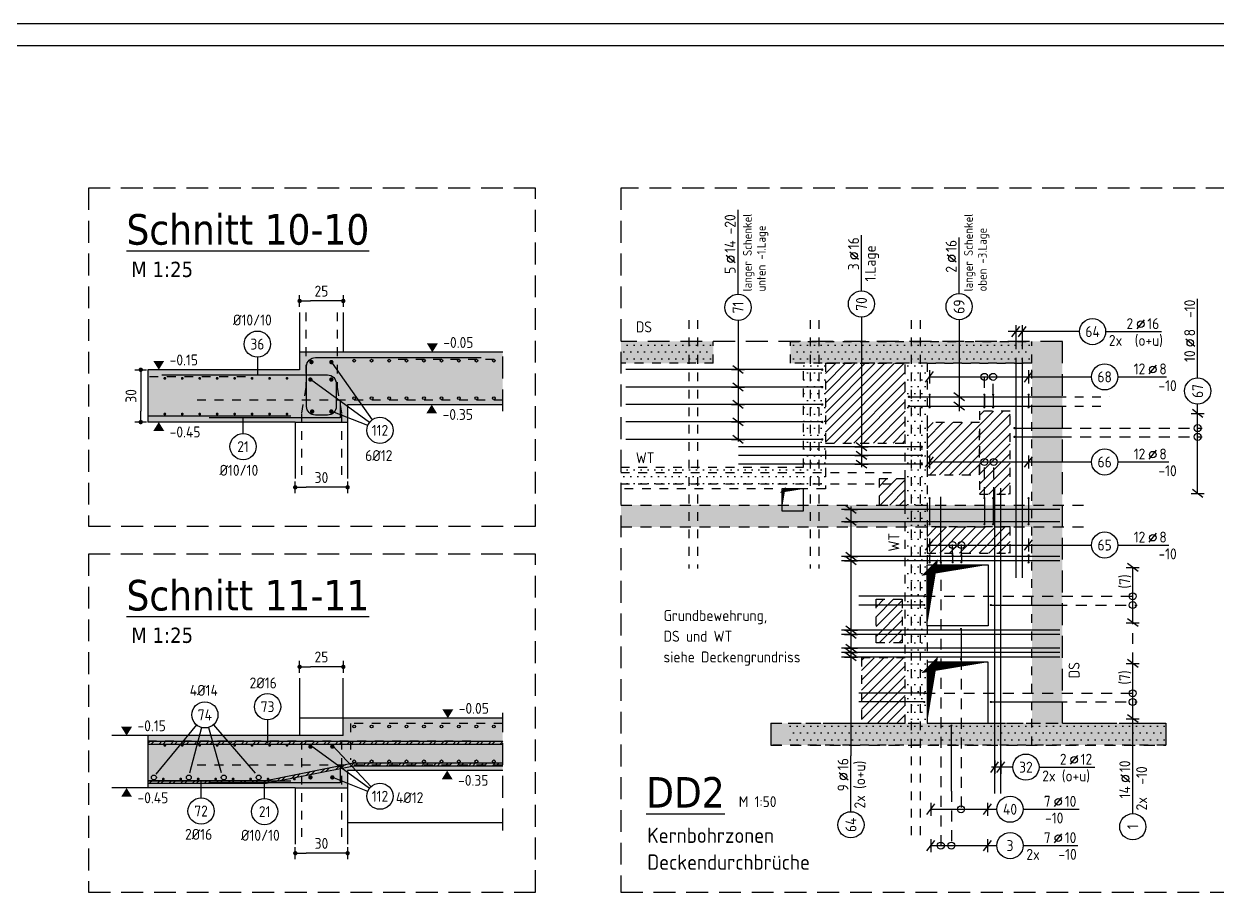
# Model space of a CAD drawing. Extents: x 6.5 to 106.5, y 0 to 47.5.
# Drawn here: x 21.03 to 34.7, y 32.1 to 42.05 of the extents above; entities that cross this region are included whole.
import ezdxf
from ezdxf.enums import TextEntityAlignment as Align

# ---------------------------------------------------------------- set-up
doc = ezdxf.new("R2010")
doc.units = 0
doc.header["$LTSCALE"] = 0.5
for name, pattern in [('AUSGEZOGEN', [1000.01, 1000, 0.01]), ('DASHED', [0.75, 0.5, -0.25]), ('DOT', [0.175, 0.05, -0.125]), ('HIDDEN2', [0.187, 0.125, -0.062]), ('PUNKT', [0.175, 0.05, -0.125]), ('STRICHLINIE', [0.75, 0.5, -0.25]), ('VERDECKT', [0.375, 0.25, -0.125])]:
    doc.linetypes.add(name, pattern=pattern)
for name, color, linetype in [('1.UG', 7, 'Continuous'), ('AFU', 7, 'Continuous'), ('BETON', 7, 'Continuous'), ('DD', 7, 'Continuous'), ('DETAIL', 7, 'Continuous'), ('DRUEBER', 7, 'Continuous'), ('DS', 7, 'Continuous'), ('grau_dunkel', 7, 'Continuous'), ('grau_hell', 7, 'Continuous'), ('grau_mittel', 7, 'Continuous'), ('HILFE', 7, 'Continuous'), ('koten', 7, 'Continuous'), ('MASSE', 7, 'Continuous'), ('OBJEKT', 7, 'Continuous'), ('RAHMEN', 7, 'Continuous'), ('RND', 7, 'Continuous'), ('TEXT', 7, 'Continuous'), ('VERDECKT', 7, 'Continuous')]:
    doc.layers.add(name, color=color, linetype=linetype)
doc.layers.add('NOPLOT', color=7, linetype='Continuous', plot=False)
doc.styles.add('helv', font='tahoma.ttf')
doc.styles.add('txt', font='isocp.shx')
doc.linetypes.add('AFU_50M', pattern='A,0.45,["/",Standard,S=0.2,R=0,X=-0.01,Y=-0.1],0.07,["/",Standard,S=0.2,R=0,X=-0.01,Y=-0.1],0.45', length=0.97)
doc.dimstyles.new('DOT_I', dxfattribs={"dimscale": 0.5, "dimtxt": 0.25, "dimasz": 0.25, "dimexe": 0.1, "dimexo": 0.3, "dimgap": 0.1, "dimtad": 1, "dimdec": 3, "dimzin": 3, "dimtxsty": 'txt', "dimblk": 'DOT', "dimblk1": 'DOT', "dimblk2": 'DOT', "dimsah": 1, "dimcen": 0.1, "dimse1": 1, "dimse2": 1, "dimazin": 0, "dimtfac": 1, "dimtdec": 4, "dimtix": 1, "dimtmove": 2, "dimatfit": 3, "dimfxl": 0, "dimtvp": 1, "dimtolj": 1, "dimtzin": 0, "dimarcsym": 0})
pattern_1 = [(0, (0, 2.333845), (0.0396875, 0.079375), [0, -0.079375])]
pattern_2 = [(45, (0, 2.333845), (-0.0561266, 0.0561266), [])]

# ---------------------------------------------------------------- blocks, each defined once
blk = doc.blocks.new('A0-19-0')
at = {"layer": 'RAHMEN'}
blk.add_line((137.9, 84.1), (0, 84.1), dxfattribs=at)
at = {"layer": 'RAHMEN', "color": 5}
blk.add_line((137.4, 83.6), (2, 83.6), dxfattribs=at)
blk = doc.blocks.new('RND_LEI')
at = {"layer": 'RND', "color": 7, "linetype": 'Continuous'}
blk.add_line((1.022, 0.066), (1.19, 0.27), dxfattribs=at)
for centre, radius in [((0, 0), 0.3), ((1.106, 0.168), 0.075)]:
    blk.add_circle(centre, radius, dxfattribs=at)
at = {"layer": 'RND', "color": 7, "linetype": 'Continuous', "style": 'txt'}
blk.add_attdef('ANZ', text='', height=0.25, dxfattribs=at).set_placement((0.931, 0.057), align=Align.RIGHT)
for tag, p in [('DUM', (1.253, 0.057)), ('ABSTD', (1.674, 0.057)), ('POSTXT', (0.374, -0.327))]:
    blk.add_attdef(tag, p, '', height=0.25, dxfattribs=at)
blk.add_attdef('POSL', text='', height=0.25, dxfattribs=at).set_placement((0, 0), align=Align.MIDDLE)
blk = doc.blocks.new('lei_gre')
at = {"layer": 'RND', "color": 7, "linetype": 'Continuous'}
for p, q in [((-0.09, -0.12), (0.09, 0.12)), ((0, 0.15), (0, -0.15))]:
    blk.add_line(p, q, dxfattribs=at)
blk = doc.blocks.new('DOT')
at = {"layer": 'MASSE', "color": 7, "linetype": 'Continuous'}
for p, q in [((0, 0), (-1, 0)), ((0, 0.54), (0, -0.54))]:
    blk.add_line(p, q, dxfattribs=at)
at = {"layer": 'MASSE', "color": 7, "linetype": 'Continuous', "const_width": 0.2}
blk.add_lwpolyline([(-0.1, 0, 1), (0.1, 0, 1)], format="xyb", close=True, dxfattribs=at)
blk = doc.blocks.new('*D95')
at = {"layer": 'Defpoints', "color": 0, "linetype": 'AUSGEZOGEN', "transparency": 16777216}
for p in [(24.137, 36.74), (24.137, 36.74), (24.737, 36.74)]:
    blk.add_point(p, dxfattribs=at)
at = {"layer": 'MASSE', "color": 0, "linetype": 'AUSGEZOGEN', "lineweight": -2, "transparency": 16777216}
blk.add_line((24.612, 36.74), (24.262, 36.74), dxfattribs=at)
at = {"layer": 'MASSE', "color": 0, "linetype": 'AUSGEZOGEN', "lineweight": -2, "transparency": 16777216, "xscale": 0.125, "yscale": 0.125, "zscale": 0.125, "rotation": 180}
blk.add_blockref('DOT', (24.137, 36.74), dxfattribs=at)
at = {"layer": 'MASSE', "color": 0, "linetype": 'AUSGEZOGEN', "lineweight": -2, "transparency": 16777216, "xscale": 0.125, "yscale": 0.125, "zscale": 0.125}
blk.add_blockref('DOT', (24.737, 36.74), dxfattribs=at)
at = {"layer": 'MASSE', "color": 0, "linetype": 'AUSGEZOGEN', "transparency": 16777216, "insert": (24.437, 36.852), "char_height": 0.125, "attachment_point": 5, "style": 'txt'}
blk.add_mtext('\\A1;30', dxfattribs=at)
blk = doc.blocks.new('okrd_u')
at = {"layer": 'koten', "color": 7, "linetype": 'Continuous'}
blk.add_solid([(-0.125, -0.202), (0.125, -0.202), (0, 0)], dxfattribs=at)
at = {"layer": 'koten', "style": 'txt'}
blk.add_attdef('OKRD', (0.25, -0.35), '', height=0.25, dxfattribs=at)
blk = doc.blocks.new('okrd_o')
at = {"layer": 'koten', "color": 7, "linetype": 'Continuous'}
blk.add_solid([(-0.125, 0.202), (0.125, 0.202), (0, 0)], dxfattribs=at)
at = {"layer": 'koten', "style": 'txt'}
blk.add_attdef('OKRD', (0.25, 0.1), '', height=0.25, dxfattribs=at)
blk = doc.blocks.new('*D96')
at = {"layer": 'Defpoints', "color": 0, "linetype": 'AUSGEZOGEN', "transparency": 16777216}
for p in [(24.187, 38.875), (24.187, 38.875), (24.687, 38.875)]:
    blk.add_point(p, dxfattribs=at)
at = {"layer": 'MASSE', "color": 0, "linetype": 'AUSGEZOGEN', "lineweight": -2, "transparency": 16777216}
blk.add_line((24.562, 38.875), (24.312, 38.875), dxfattribs=at)
at = {"layer": 'MASSE', "color": 0, "linetype": 'AUSGEZOGEN', "lineweight": -2, "transparency": 16777216, "xscale": 0.125, "yscale": 0.125, "zscale": 0.125, "rotation": 180}
blk.add_blockref('DOT', (24.187, 38.875), dxfattribs=at)
at = {"layer": 'MASSE', "color": 0, "linetype": 'AUSGEZOGEN', "lineweight": -2, "transparency": 16777216, "xscale": 0.125, "yscale": 0.125, "zscale": 0.125}
blk.add_blockref('DOT', (24.687, 38.875), dxfattribs=at)
at = {"layer": 'MASSE', "color": 0, "linetype": 'AUSGEZOGEN', "transparency": 16777216, "insert": (24.437, 38.988), "char_height": 0.125, "attachment_point": 5, "style": 'txt'}
blk.add_mtext('\\A1;25', dxfattribs=at)
blk = doc.blocks.new('RND_HIN')
at = {"layer": 'RND', "color": 7, "linetype": 'Continuous'}
blk.add_circle((0, 0), 0.3, dxfattribs=at)
at = {"layer": 'RND', "color": 7, "linetype": 'Continuous', "style": 'txt'}
blk.add_attdef('POSI', text='', height=0.25, dxfattribs=at).set_placement((0, 0), align=Align.MIDDLE)
blk = doc.blocks.new('*D97')
at = {"layer": 'Defpoints', "color": 0, "linetype": 'AUSGEZOGEN', "transparency": 16777216}
for p in [(22.367, 38.087), (22.367, 37.487), (22.367, 37.487)]:
    blk.add_point(p, dxfattribs=at)
at = {"layer": 'MASSE', "color": 0, "linetype": 'AUSGEZOGEN', "lineweight": -2, "transparency": 16777216}
blk.add_line((22.367, 37.962), (22.367, 37.612), dxfattribs=at)
at = {"layer": 'MASSE', "color": 0, "linetype": 'AUSGEZOGEN', "lineweight": -2, "transparency": 16777216, "xscale": 0.125, "yscale": 0.125, "zscale": 0.125}
for p, rotation in [((22.367, 38.087), 90), ((22.367, 37.487), 270)]:
    blk.add_blockref('DOT', p, dxfattribs=dict(at, rotation=rotation))
at = {"layer": 'MASSE', "color": 0, "linetype": 'AUSGEZOGEN', "transparency": 16777216, "insert": (22.255, 37.787), "char_height": 0.125, "attachment_point": 5, "rotation": 90, "style": 'txt'}
blk.add_mtext('\\A1;30', dxfattribs=at)
blk = doc.blocks.new('*D98')
at = {"layer": 'Defpoints', "color": 0, "linetype": 'AUSGEZOGEN', "transparency": 16777216}
for p in [(24.137, 32.548), (24.137, 32.548), (24.737, 32.548)]:
    blk.add_point(p, dxfattribs=at)
at = {"layer": 'MASSE', "color": 0, "linetype": 'AUSGEZOGEN', "lineweight": -2, "transparency": 16777216}
blk.add_line((24.612, 32.548), (24.262, 32.548), dxfattribs=at)
at = {"layer": 'MASSE', "color": 0, "linetype": 'AUSGEZOGEN', "lineweight": -2, "transparency": 16777216, "xscale": 0.125, "yscale": 0.125, "zscale": 0.125, "rotation": 180}
blk.add_blockref('DOT', (24.137, 32.548), dxfattribs=at)
at = {"layer": 'MASSE', "color": 0, "linetype": 'AUSGEZOGEN', "lineweight": -2, "transparency": 16777216, "xscale": 0.125, "yscale": 0.125, "zscale": 0.125}
blk.add_blockref('DOT', (24.737, 32.548), dxfattribs=at)
at = {"layer": 'MASSE', "color": 0, "linetype": 'AUSGEZOGEN', "transparency": 16777216, "insert": (24.437, 32.66), "char_height": 0.125, "attachment_point": 5, "style": 'txt'}
blk.add_mtext('\\A1;30', dxfattribs=at)
blk = doc.blocks.new('*D99')
at = {"layer": 'Defpoints', "color": 0, "linetype": 'AUSGEZOGEN', "transparency": 16777216}
for p in [(24.187, 34.683), (24.187, 34.683), (24.687, 34.683)]:
    blk.add_point(p, dxfattribs=at)
at = {"layer": 'MASSE', "color": 0, "linetype": 'AUSGEZOGEN', "lineweight": -2, "transparency": 16777216}
blk.add_line((24.562, 34.683), (24.312, 34.683), dxfattribs=at)
at = {"layer": 'MASSE', "color": 0, "linetype": 'AUSGEZOGEN', "lineweight": -2, "transparency": 16777216, "xscale": 0.125, "yscale": 0.125, "zscale": 0.125, "rotation": 180}
blk.add_blockref('DOT', (24.187, 34.683), dxfattribs=at)
at = {"layer": 'MASSE', "color": 0, "linetype": 'AUSGEZOGEN', "lineweight": -2, "transparency": 16777216, "xscale": 0.125, "yscale": 0.125, "zscale": 0.125}
blk.add_blockref('DOT', (24.687, 34.683), dxfattribs=at)
at = {"layer": 'MASSE', "color": 0, "linetype": 'AUSGEZOGEN', "transparency": 16777216, "insert": (24.437, 34.796), "char_height": 0.125, "attachment_point": 5, "style": 'txt'}
blk.add_mtext('\\A1;25', dxfattribs=at)

msp = doc.modelspace()

# ---------------------------------------------------------------- hatches: boundary and pattern name
at = {"layer": '1.UG', "linetype": 'DOT'}
h = msp.add_hatch(dxfattribs=at)
h.set_pattern_fill('DOTS', scale=0.05, double=1)
h.set_pattern_definition(pattern_1)
h.paths.add_polyline_path([(28.9242, 38.4117), (27.8665, 38.4117), (27.8665, 38.1617), (28.9242, 38.1617)])
h = msp.add_hatch(dxfattribs=at)
h.set_pattern_fill('DOTS', scale=0.05, double=1)
h.set_pattern_definition(pattern_1)
h.paths.add_polyline_path([(32.5742, 38.4117), (29.8092, 38.4117), (29.8092, 38.1617), (29.9592, 38.1617), (32.5742, 38.1617)])
h = msp.add_hatch(dxfattribs=at)
h.set_pattern_fill('DOTS', scale=0.05, double=1)
h.set_pattern_definition(pattern_1)
h.paths.add_polyline_path([(30.2092, 38.1617), (29.9592, 38.1617), (29.9592, 36.9717), (27.8665, 36.9717), (27.8665, 36.7217), (30.2092, 36.7217)])
h = msp.add_hatch(dxfattribs=at)
h.set_pattern_fill('DOTS', scale=0.05, double=1)
h.set_pattern_definition(pattern_1)
h.paths.add_polyline_path([(31.3742, 38.1617), (31.1242, 38.1617), (31.1242, 37.2467), (31.1242, 36.5367), (31.3742, 36.5367)])
h.paths.add_polyline_path([(31.3742, 36.5367), (31.1242, 36.5367), (31.1242, 36.2867), (31.3742, 36.2867)])
h.paths.add_polyline_path([(31.3742, 36.2867), (31.1242, 36.2867), (31.1242, 34.0367), (31.3742, 34.0367), (31.3742, 34.7367)])
h.paths.add_polyline_path([(34.1072, 34.0367), (32.9241, 34.0367), (32.5742, 34.0367), (32.5742, 33.7867), (34.1072, 33.7867)])
h.paths.add_polyline_path([(29.7702, 34.0367), (32.5742, 34.0367), (32.5742, 33.7867), (29.7702, 33.7867)])
at = {"layer": 'grau_hell'}
msp.add_hatch(color=9, dxfattribs=at).paths.add_polyline_path([(28.9242, 38.1617), (28.9242, 38.4117), (27.8665, 38.4117), (27.8665, 38.1617)])
h = msp.add_hatch(color=9, dxfattribs=at)
h.paths.add_polyline_path([(32.5742, 36.5367), (32.9241, 36.5367), (32.9241, 38.4117), (32.5742, 38.4117), (32.5742, 38.1617)])
h.paths.add_polyline_path([(29.8092, 38.4117), (29.8092, 38.1617), (29.9592, 38.1617), (32.5742, 38.1617), (32.5742, 38.4117)])
h = msp.add_hatch(dxfattribs=at)
h.set_pattern_fill('ANSI31', color=9, scale=0.025, style=0, double=1)
h.set_pattern_definition(pattern_2)
h.paths.add_polyline_path([(31.1242, 37.2467), (31.1242, 38.1617), (30.2092, 38.1617), (30.2092, 37.2467)])
h = msp.add_hatch(dxfattribs=at)
h.set_pattern_fill('ANSI31', color=9, scale=0.025, style=0, double=1)
h.set_pattern_definition(pattern_2)
h.paths.add_polyline_path([(32.3242, 37.6117), (31.9742, 37.6117), (31.9742, 36.6617), (32.3242, 36.6617)])
h = msp.add_hatch(dxfattribs=at)
h.set_pattern_fill('ANSI31', color=9, scale=0.025, style=0, double=1)
h.set_pattern_definition(pattern_2)
h.paths.add_polyline_path([(31.9742, 37.4817), (31.3742, 37.4817), (31.3742, 36.8817), (31.9742, 36.8817)])
h = msp.add_hatch(dxfattribs=at)
h.set_pattern_fill('ANSI31', color=9, scale=0.025, style=0, double=1)
h.set_pattern_definition(pattern_2)
h.paths.add_polyline_path([(31.1242, 36.8367), (30.8242, 36.8367), (30.8242, 36.5367), (31.1242, 36.5367)])
h = msp.add_hatch(dxfattribs=at)
h.set_pattern_fill('ANSI31', color=9, scale=0.025, style=0, double=1)
h.set_pattern_definition(pattern_2)
h.paths.add_polyline_path([(31.3742, 36.2867), (31.3742, 35.9867), (32.3242, 35.9867), (32.3242, 36.2867)])
at = {"layer": 'grau_hell', "linetype": 'VERDECKT'}
h = msp.add_hatch(dxfattribs=at)
h.set_pattern_fill('ANSI31', color=9, scale=0.025, style=0, double=1)
h.set_pattern_definition(pattern_2)
h.paths.add_polyline_path([(30.7892, 35.4567), (31.0892, 35.4567), (31.0892, 34.9567), (30.7892, 34.9567)])
h = msp.add_hatch(dxfattribs=at)
h.set_pattern_fill('ANSI31', color=9, scale=0.025, style=0, double=1)
h.set_pattern_definition(pattern_2)
h.paths.add_polyline_path([(30.6242, 34.7849), (30.6242, 34.3804), (31.1242, 34.3804), (31.1242, 34.7849)])
h.paths.add_polyline_path([(30.6242, 34.3804), (30.6242, 34.2804), (31.1242, 34.2804), (31.1242, 34.3804)])
h.paths.add_polyline_path([(31.1242, 34.0367), (31.1242, 34.2804), (30.6242, 34.2804), (30.6242, 34.0367)])
at = {"layer": 'grau_mittel'}
for points in [[(22.4472, 38.0869), (22.4472, 37.4869), (24.137, 37.4869), (24.737, 37.4869), (24.737, 37.6869), (26.513, 37.6869), (26.513, 38.2869), (24.687, 38.2869), (24.187, 38.2869), (24.187, 38.0869)], [(24.687, 33.8951), (22.4472, 33.8951), (22.4472, 33.2951), (24.137, 33.2951), (24.737, 33.2951), (24.737, 33.4951), (26.513, 33.4951), (26.513, 34.0951), (24.687, 34.0951)]]:
    msp.add_hatch(color=61, dxfattribs=at).paths.add_polyline_path(points)
at = {"layer": 'RND', "linetype": 'AUSGEZOGEN'}
h = msp.add_hatch(dxfattribs=at)
h.set_pattern_fill('ANSI32', color=171, scale=0.01, style=0, double=1)
h.set_pattern_definition([(45, (0, 3.8125), (-0.06735192, 0.06735192), []), (45, (0.0449, 3.8125), (-0.06735192, 0.06735192), [])])
h.paths.add_polyline_path([(26.513, 33.7984), (26.513, 33.8304), (22.4472, 33.8304), (22.4472, 33.7984)])
h = msp.add_hatch(dxfattribs=at)
h.set_pattern_fill('ANSI32', color=171, scale=0.01, style=0, double=1)
h.set_pattern_definition([(45, (0, 3.92254), (-0.06735192, 0.06735192), []), (45, (0.0449, 3.92254), (-0.06735192, 0.06735192), [])])
h.paths.add_polyline_path([(24.8087, 33.55), (26.513, 33.55), (26.513, 33.582), (24.8055, 33.582), (23.8055, 33.382), (22.4472, 33.382), (22.4472, 33.35), (23.8087, 33.35)])

# ---------------------------------------------------------------- linework, layer by layer
at = {"layer": 'AFU', "color": 8, "linetype": 'AFU_50M'}
for p, q in [((24.687, 38.2869), (24.187, 38.2869)), ((24.137, 37.4869), (24.737, 37.4869)), ((24.137, 33.2951), (24.737, 33.2951))]:
    msp.add_line(p, q, dxfattribs=at)
at = {"layer": 'BETON', "color": 6, "linetype": 'AUSGEZOGEN'}
for p, q in [((24.187, 38.7441), (24.187, 38.0869)), ((24.687, 38.7441), (24.687, 38.2869)), ((26.513, 38.2869), (24.687, 38.2869)), ((24.187, 38.0869), (22.4472, 38.0869)), ((24.737, 37.6869), (24.737, 36.8423)), ((26.513, 37.6869), (24.737, 37.6869)), ((24.137, 37.4869), (22.4472, 37.4869)), ((24.137, 37.4869), (24.137, 36.8423)), ((26.513, 34.0951), (24.687, 34.0951)), ((24.687, 33.8951), (24.687, 34.0951)), ((24.687, 33.8951), (22.4472, 33.8951)), ((24.737, 33.4951), (24.737, 32.6504)), ((26.513, 33.4951), (24.737, 33.4951)), ((24.137, 33.2951), (22.4472, 33.2951)), ((24.137, 33.2951), (24.137, 32.6504))]:
    msp.add_line(p, q, dxfattribs=at)
at = {"layer": 'DD', "color": 102, "linetype": 'HIDDEN2'}
for points in [[(30.2092, 37.2467), (31.1242, 37.2467), (31.1242, 38.1617), (30.2092, 38.1617)], [(31.9742, 36.6617), (32.3242, 36.6617), (32.3242, 37.6117), (31.9742, 37.6117)], [(31.3742, 36.8817), (31.9742, 36.8817), (31.9742, 37.4817), (31.3742, 37.4817)], [(31.1242, 36.8367), (30.8242, 36.8367), (30.8242, 36.5367), (31.1242, 36.5367)], [(32.3242, 36.2867), (31.3742, 36.2867), (31.3742, 35.9867), (32.3242, 35.9867)], [(30.7892, 35.4567), (31.0892, 35.4567), (31.0892, 34.9567), (30.7892, 34.9567)], [(31.1242, 34.7867), (30.6242, 34.7867), (30.6242, 34.0367), (31.1242, 34.0367)]]:
    msp.add_lwpolyline(points, close=True, dxfattribs=at)
at = {"layer": 'DD', "color": 7, "linetype": 'AUSGEZOGEN'}
msp.add_lwpolyline([(29.7092, 36.4717), (29.9592, 36.4717), (29.9592, 36.7217), (29.7092, 36.7217)], close=True, dxfattribs=at)
at = {"layer": 'DD', "color": 1, "linetype": 'AUSGEZOGEN'}
for points in [[(32.0742, 35.1517), (31.3742, 35.1517), (31.3742, 35.8517), (32.0742, 35.8517)], [(32.0742, 34.7367), (31.3742, 34.7367), (31.3742, 34.0367), (32.0742, 34.0367)]]:
    msp.add_lwpolyline(points, close=True, dxfattribs=at)
at = {"layer": 'DETAIL', "color": 102, "linetype": 'STRICHLINIE'}
for points in [[(21.7691, 40.1675), (21.7691, 36.2935), (26.8898, 36.2935), (26.8898, 40.1675)], [(27.8665, 40.1675), (27.8665, 32.1017), (34.8189, 32.1017), (34.8189, 40.1675)], [(21.7691, 35.9756), (21.7691, 32.1017), (26.8898, 32.1017), (26.8898, 35.9756)]]:
    msp.add_lwpolyline(points, close=True, dxfattribs=at)
at = {"layer": 'DRUEBER', "color": 7, "linetype": 'PUNKT'}
for p, q in [((29.8092, 38.1617), (29.8092, 38.4117)), ((29.8092, 38.4117), (32.5742, 38.4117)), ((32.5742, 38.1617), (32.5742, 38.4117)), ((29.9592, 38.1617), (29.8092, 38.1617)), ((30.2092, 38.1617), (31.1242, 38.1617)), ((31.3742, 38.1617), (32.5742, 38.1617))]:
    msp.add_line(p, q, dxfattribs=at)
at = {"layer": 'DRUEBER', "color": 7, "linetype": 'PUNKT', "lineweight": -2}
for p, q in [((29.9592, 36.9717), (29.9592, 38.1617)), ((30.2092, 38.1617), (30.2092, 36.7217)), ((31.1242, 34.0367), (31.1242, 38.1617)), ((31.3742, 38.1617), (31.3742, 34.0367)), ((27.8665, 36.9717), (29.9592, 36.9717)), ((30.2092, 36.7217), (27.8665, 36.7217)), ((29.5836, 34.0367), (31.1242, 34.0367)), ((31.3742, 34.0367), (34.1072, 34.0367)), ((34.1072, 33.7867), (29.5836, 33.7867))]:
    msp.add_line(p, q, dxfattribs=at)
at = {"layer": 'DS', "color": 1, "linetype": 'DASHED'}
for p, q in [((32.9241, 38.4117), (27.8665, 38.4117)), ((32.9241, 34.0367), (32.9241, 38.4117)), ((32.9241, 34.0367), (34.1072, 34.0367))]:
    msp.add_line(p, q, dxfattribs=at)
at = {"layer": 'DS', "color": 1, "linetype": 'DOT'}
for p, q in [((28.9242, 38.1617), (28.9242, 38.4117)), ((29.8092, 38.1617), (29.8092, 38.4117)), ((28.9242, 38.1617), (27.8665, 38.1617)), ((32.5742, 38.1617), (29.8092, 38.1617)), ((32.5742, 33.7867), (32.5742, 38.1617))]:
    msp.add_line(p, q, dxfattribs=at)
at = {"layer": 'grau_dunkel', "color": 21}
for points in [[(29.7092, 36.4717, 0, 0.0408, 0), (29.7295, 36.72, 0, 0, 0), (29.7109, 36.7014, 0.0408, 0, 0), (29.9592, 36.7217, 0, 0, 0)], [(31.3742, 35.1517, 0, 0.1141, 0), (31.4311, 35.847, 0, 0, 0), (31.3789, 35.7948, 0.1141, 0, 0), (32.0742, 35.8517, 0, 0, 0)], [(31.3742, 34.0367, 0, 0.1141, 0), (31.4311, 34.732, 0, 0, 0), (31.3789, 34.6798, 0.1141, 0, 0), (32.0742, 34.7367, 0, 0, 0)]]:
    msp.add_lwpolyline(points, format="xyseb", dxfattribs=at)
at = {"layer": 'grau_hell', "color": 9, "linetype": 'AUSGEZOGEN'}
msp.add_solid([(32.5742, 36.2867), (32.9241, 36.2867), (32.5742, 34.0367), (32.9241, 34.0367)], dxfattribs=at)
at = {"layer": 'grau_mittel', "color": 61}
msp.add_line((22.4472, 38.0869), (22.4472, 37.4869), dxfattribs=at)
at = {"layer": 'grau_mittel', "color": 61, "linetype": 'AUSGEZOGEN'}
msp.add_line((22.4472, 33.8951), (22.4472, 33.2951), dxfattribs=at)
for points in [[(27.8665, 36.5367), (27.8665, 36.2867), (32.9241, 36.5367), (32.9241, 36.2867)], [(29.5836, 34.0367), (29.5836, 33.7867), (34.1072, 34.0367), (34.1072, 33.7867)]]:
    msp.add_solid(points, dxfattribs=at)
at = {"layer": 'HILFE', "color": 102, "linetype": 'DASHED'}
for p, q in [((26.513, 37.6123), (26.513, 38.3475)), ((26.513, 32.8086), (26.513, 34.1556))]:
    msp.add_line(p, q, dxfattribs=at)
at = {"layer": 'HILFE', "color": 102, "linetype": 'AUSGEZOGEN'}
for p, q in [((24.687, 34.0951), (24.187, 34.0951)), ((22.4472, 33.8951), (22.0345, 33.8951)), ((22.4472, 33.2951), (22.0345, 33.2951))]:
    msp.add_line(p, q, dxfattribs=at)
at = {"layer": 'NOPLOT', "color": 191, "linetype": 'AUSGEZOGEN'}
for p, q in [((29.5836, 34.0367), (29.5836, 33.7867)), ((34.1072, 34.0367), (34.1072, 33.7867))]:
    msp.add_line(p, q, dxfattribs=at)
at = {"layer": 'OBJEKT', "color": 7, "linetype": 'AUSGEZOGEN'}
for p, q in [((24.187, 34.5523), (24.187, 33.8951)), ((24.687, 34.0951), (24.687, 34.5523)), ((26.513, 32.8951), (24.737, 32.8951))]:
    msp.add_line(p, q, dxfattribs=at)
at = {"layer": 'RND', "color": 7, "linetype": 'AUSGEZOGEN'}
for p, q in [((29.2089, 38.9514), (29.2089, 39.9173)), ((30.6227, 38.9907), (30.6227, 39.6307)), ((31.7412, 38.9605), (31.7412, 39.6005)), ((34.4735, 37.9935), (34.4735, 38.8998)), ((33.4198, 38.5241), (34.0598, 38.5241)), ((31.4028, 38.0057), (32.5369, 38.0057)), ((32.5369, 38.0057), (33.2584, 38.0057)), ((33.5584, 38.0057), (34.1163, 38.0057)), ((34.4735, 37.5867), (34.4735, 37.6935)), ((34.4735, 36.6697), (34.4735, 37.5867)), ((31.4028, 37.0305), (32.5369, 37.0305)), ((32.5369, 37.0305), (33.2584, 37.0305)), ((33.5584, 37.0305), (34.1443, 37.0305)), ((31.4028, 36.0785), (32.5369, 36.0785)), ((32.5369, 36.0785), (33.2584, 36.0785)), ((33.5584, 36.0785), (34.1443, 36.0785)), ((33.7303, 35.1888), (33.7303, 35.8203)), ((33.7303, 34.089), (33.7303, 34.7205)), ((33.7303, 33.0008), (33.7303, 34.089)), ((30.5017, 33.0232), (30.5017, 33.6632)), ((32.6563, 33.5337), (33.2963, 33.5337)), ((31.4165, 33.0517), (32.0662, 33.0517)), ((32.0662, 33.0517), (32.1745, 33.0517)), ((32.4745, 33.0517), (33.1145, 33.0517)), ((31.4165, 32.6352), (32.0662, 32.6352)), ((32.0662, 32.6352), (32.1745, 32.6352)), ((32.4745, 32.6352), (33.0996, 32.6352))]:
    msp.add_line(p, q, dxfattribs=at)
at = {"layer": 'RND', "color": 102, "linetype": 'AUSGEZOGEN'}
for p, q in [((30.6227, 38.6907), (30.6227, 36.97)), ((29.2089, 38.6514), (29.2089, 37.2651)), ((31.7412, 38.6605), (31.7412, 37.6113)), ((33.1198, 38.5241), (32.3022, 38.5241)), ((23.7029, 38.2309), (23.7029, 38.0269)), ((25.0206, 37.5148), (24.5616, 38.1627)), ((24.9862, 37.4809), (24.3103, 37.9746)), ((24.9679, 37.4477), (24.55, 37.6133)), ((23.5391, 37.3562), (23.5391, 37.5369)), ((30.5017, 36.5184), (30.5017, 33.6632)), ((23.8199, 34.0766), (23.8199, 33.8098)), ((23.0061, 34.0171), (22.5391, 33.4518)), ((23.0636, 33.9876), (22.9266, 33.4643)), ((23.1425, 33.9884), (23.2891, 33.4706)), ((23.1995, 34.019), (23.6766, 33.4643)), ((22.4472, 33.8304), (26.513, 33.8304)), ((22.4472, 33.7984), (26.513, 33.7984)), ((24.9862, 33.289), (24.3103, 33.7828)), ((25.0048, 33.31), (24.5616, 33.7828)), ((32.3563, 33.5337), (32.1123, 33.5337)), ((23.058, 33.1808), (23.058, 33.3654)), ((23.7856, 33.1744), (23.7856, 33.3551)), ((24.9679, 33.2558), (24.55, 33.4215))]:
    msp.add_line(p, q, dxfattribs=at)
at = {"layer": 'RND', "color": 1, "linetype": 'HIDDEN2'}
for p, q in [((28.6443, 38.6563), (28.6443, 35.809)), ((28.7452, 38.6563), (28.7452, 35.809)), ((30.0349, 38.6563), (30.0349, 35.809)), ((30.1357, 38.6563), (30.1357, 35.809)), ((31.1925, 38.6563), (31.1925, 32.7531)), ((31.2933, 38.6563), (31.2933, 32.7531)), ((23.567, 38.0072), (22.4472, 38.0072)), ((32.8664, 37.7763), (33.4664, 37.7763)), ((32.8664, 37.6698), (33.4636, 37.6698))]:
    msp.add_line(p, q, dxfattribs=at)
at = {"layer": 'RND', "color": 102, "linetype": 'VERDECKT'}
for p, q in [((32.3898, 38.4491), (32.3898, 38.2026)), ((32.4648, 38.4491), (32.4648, 38.2026)), ((32.0307, 37.6559), (32.0307, 38.025)), ((32.1307, 37.8015), (32.1307, 38.025)), ((32.9042, 37.418), (34.5235, 37.418)), ((32.9042, 37.318), (34.5235, 37.318)), ((32.0307, 36.6154), (32.0307, 37.0705)), ((32.137, 36.6154), (32.137, 37.0705)), ((31.6669, 35.961), (31.6669, 36.1285)), ((31.7669, 35.961), (31.7669, 36.1285)), ((31.5314, 35.9055), (31.5314, 32.5852)), ((31.3435, 35.4912), (33.7803, 35.4912)), ((32.8549, 35.3912), (33.7803, 35.3912)), ((31.763, 34.7722), (31.763, 33.0017)), ((31.3435, 34.3804), (33.7803, 34.3804)), ((32.8549, 34.2804), (33.7803, 34.2804)), ((31.6531, 33.2602), (31.6531, 32.5852))]:
    msp.add_line(p, q, dxfattribs=at)
at = {"layer": 'RND', "color": 7, "linetype": 'HIDDEN2'}
for p, q in [((25.317, 38.2079), (26.513, 38.2079)), ((26.513, 37.7369), (22.937, 37.7369)), ((24.207, 33.8351), (24.207, 32.6504)), ((24.667, 33.8351), (24.667, 32.6504)), ((26.513, 33.5551), (22.937, 33.5551))]:
    msp.add_line(p, q, dxfattribs=at)
at = {"layer": 'RND', "color": 7, "linetype": 'VERDECKT'}
msp.add_line((33.7303, 34.7205), (33.7303, 35.1888), dxfattribs=at)
at = {"layer": 'RND', "color": 7, "linetype": 'HIDDEN2'}
for points in [[(24.257, 38.7441), (24.257, 37.8869), (24.207, 37.5822), (24.207, 36.8423)], [(24.617, 38.7441), (24.617, 37.8869), (24.667, 37.5822), (24.667, 36.8423)], [(26.513, 34.0351), (24.7687, 34.0351), (24.7687, 33.6169)]]:
    msp.add_lwpolyline(points, dxfattribs=at)
at = {"layer": 'RND', "color": 1, "linetype": 'AUSGEZOGEN'}
msp.add_lwpolyline([(22.607, 38.0269), (24.507, 38.0269, -0.4142136), (24.607, 37.9269), (24.607, 37.6669, -0.4142136), (24.507, 37.5669), (24.367, 37.5669, -0.4142136), (24.267, 37.6669), (24.267, 38.1269, -0.4142136), (24.367, 38.2269), (26.267, 38.2269)], format="xyb", dxfattribs=at)
at = {"layer": 'RND', "color": 7, "linetype": 'AUSGEZOGEN'}
for points, const_width in [([(24.3092, 38.1752, 1), (24.3342, 38.1752, 1)], 0.025), ([(24.5377, 38.1752, 1), (24.5627, 38.1752, 1)], 0.025), ([(22.6425, 37.9963, 1), (22.6425, 37.9803, 1)], 0.016), ([(22.8425, 37.9963, 1), (22.8425, 37.9803, 1)], 0.016), ([(23.0425, 37.9963, 1), (23.0425, 37.9803, 1)], 0.016), ([(23.2425, 37.9963, 1), (23.2425, 37.9803, 1)], 0.016), ([(23.4425, 37.9963, 1), (23.4425, 37.9803, 1)], 0.016), ([(23.6425, 37.9963, 1), (23.6425, 37.9803, 1)], 0.016), ([(23.8425, 37.9963, 1), (23.8425, 37.9803, 1)], 0.016), ([(24.0425, 37.9963, 1), (24.0425, 37.9803, 1)], 0.016), ([(24.2978, 37.9746, 1), (24.3228, 37.9746, 1)], 0.025), ([(24.5377, 37.9746, 1), (24.5627, 37.9746, 1)], 0.025), ([(30.1655, 38.0884, 1), (30.1795, 38.0884, 1)], 0.014), ([(30.1655, 37.8884, 1), (30.1795, 37.8884, 1)], 0.014), ([(31.1594, 37.7763, 1), (31.1734, 37.7763, 1)], 0.014), ([(31.3966, 37.8015, 1), (31.4091, 37.8015, 1)], 0.0125), ([(32.0245, 37.8015, 1), (32.037, 37.8015, 1)], 0.0125), ([(32.1245, 37.8015, 1), (32.137, 37.8015, 1)], 0.0125), ([(32.5306, 37.8015, 1), (32.5431, 37.8015, 1)], 0.0125), ([(22.6425, 37.5878, 1), (22.6425, 37.5718, 1)], 0.016), ([(22.8425, 37.5878, 1), (22.8425, 37.5718, 1)], 0.016), ([(23.0425, 37.5878, 1), (23.0425, 37.5718, 1)], 0.016), ([(23.2425, 37.5878, 1), (23.2425, 37.5718, 1)], 0.016), ([(23.4425, 37.5878, 1), (23.4425, 37.5718, 1)], 0.016), ([(23.6425, 37.5878, 1), (23.6425, 37.5718, 1)], 0.016), ([(23.8425, 37.5878, 1), (23.8425, 37.5718, 1)], 0.016), ([(24.0425, 37.5878, 1), (24.0425, 37.5718, 1)], 0.016), ([(24.3174, 37.6087, 1), (24.3424, 37.6087, 1)], 0.025), ([(24.5377, 37.6087, 1), (24.5627, 37.6087, 1)], 0.025), ([(30.1655, 37.6884, 1), (30.1795, 37.6884, 1)], 0.014), ([(31.1594, 37.6698, 1), (31.1734, 37.6698, 1)], 0.014), ([(31.3966, 37.6559, 1), (31.4091, 37.6559, 1)], 0.0125), ([(32.0245, 37.6559, 1), (32.037, 37.6559, 1)], 0.0125), ([(32.1245, 37.6559, 1), (32.137, 37.6559, 1)], 0.0125), ([(32.5306, 37.6559, 1), (32.5431, 37.6559, 1)], 0.0125), ([(30.1655, 37.4884, 1), (30.1795, 37.4884, 1)], 0.014), ([(32.3679, 37.418, 1), (32.3804, 37.418, 1)], 0.0125), ([(32.3679, 37.318, 1), (32.3804, 37.318, 1)], 0.0125), ([(30.1655, 37.2884, 1), (30.1795, 37.2884, 1)], 0.014), ([(31.3055, 37.2041, 1), (31.3195, 37.2041, 1)], 0.014), ([(31.3055, 37.1041, 1), (31.3195, 37.1041, 1)], 0.014), ([(31.3055, 37.0041, 1), (31.3195, 37.0041, 1)], 0.014), ([(31.3966, 36.6154, 1), (31.4091, 36.6154, 1)], 0.0125), ([(32.0245, 36.6154, 1), (32.037, 36.6154, 1)], 0.0125), ([(32.1245, 36.6154, 1), (32.137, 36.6154, 1)], 0.0125), ([(32.5306, 36.6154, 1), (32.5431, 36.6154, 1)], 0.0125), ([(31.3966, 36.3173, 1), (31.4091, 36.3173, 1)], 0.0125), ([(32.0245, 36.3173, 1), (32.037, 36.3173, 1)], 0.0125), ([(32.1245, 36.3173, 1), (32.137, 36.3173, 1)], 0.0125), ([(32.5306, 36.3173, 1), (32.5431, 36.3173, 1)], 0.0125), ([(31.3966, 35.961, 1), (31.4091, 35.961, 1)], 0.0125), ([(31.6607, 35.961, 1), (31.6732, 35.961, 1)], 0.0125), ([(31.7607, 35.961, 1), (31.7732, 35.961, 1)], 0.0125), ([(32.5306, 35.961, 1), (32.5431, 35.961, 1)], 0.0125), ([(31.3966, 35.8795, 1), (31.4091, 35.8795, 1)], 0.0125), ([(31.5251, 35.8808, 1), (31.5376, 35.8808, 1)], 0.0125), ([(31.6607, 35.8795, 1), (31.6732, 35.8795, 1)], 0.0125), ([(31.7607, 35.8795, 1), (31.7732, 35.8795, 1)], 0.0125), ([(32.5306, 35.8795, 1), (32.5431, 35.8795, 1)], 0.0125), ([(31.3373, 35.4912, 1), (31.3498, 35.4912, 1)], 0.0125), ([(31.3373, 35.3912, 1), (31.3498, 35.3912, 1)], 0.0125), ([(32.1111, 35.3912, -1), (32.0986, 35.3912, -1)], 0.0125), ([(31.7567, 35.1173, 1), (31.7692, 35.1173, 1)], 0.0125), ([(31.7567, 34.7722, 1), (31.7692, 34.7722, 1)], 0.0125), ([(31.3373, 34.3804, 1), (31.3498, 34.3804, 1)], 0.0125), ([(31.3373, 34.2804, 1), (31.3498, 34.2804, 1)], 0.0125), ([(32.1111, 34.2804, -1), (32.0986, 34.2804, -1)], 0.0125), ([(31.6468, 34.0102, 1), (31.6593, 34.0102, 1)], 0.0125), ([(22.6425, 33.792, 1), (22.6425, 33.776, 1)], 0.016), ([(22.8425, 33.792, 1), (22.8425, 33.776, 1)], 0.016), ([(23.0425, 33.792, 1), (23.0425, 33.776, 1)], 0.016), ([(23.2425, 33.792, 1), (23.2425, 33.776, 1)], 0.016), ([(23.4425, 33.792, 1), (23.4425, 33.776, 1)], 0.016), ([(23.6425, 33.792, 1), (23.6425, 33.776, 1)], 0.016), ([(23.8425, 33.792, 1), (23.8425, 33.776, 1)], 0.016), ([(24.0425, 33.792, 1), (24.0425, 33.776, 1)], 0.016), ([(24.2978, 33.7688, 1), (24.3228, 33.7688, 1)], 0.025), ([(24.5491, 33.7688, 1), (24.5741, 33.7688, 1)], 0.025), ([(22.6251, 33.4059, 1), (22.6251, 33.3899, 1)], 0.016), ([(22.8251, 33.4059, 1), (22.8251, 33.3899, 1)], 0.016), ([(23.0251, 33.4059, 1), (23.0251, 33.3899, 1)], 0.016), ([(23.2251, 33.4059, 1), (23.2251, 33.3899, 1)], 0.016), ([(23.4251, 33.4059, 1), (23.4251, 33.3899, 1)], 0.016), ([(23.6251, 33.4059, 1), (23.6251, 33.3899, 1)], 0.016), ([(23.8251, 33.4059, 1), (23.8251, 33.3899, 1)], 0.016), ([(24.1271, 33.4059, 1), (24.1271, 33.3899, 1)], 0.016), ([(24.2978, 33.4168, 1), (24.3228, 33.4168, 1)], 0.025), ([(24.5491, 33.4168, 1), (24.5741, 33.4168, 1)], 0.025)]:
    msp.add_lwpolyline(points, format="xyb", close=True, dxfattribs=dict(at, const_width=const_width))
at = {"layer": 'RND', "color": 1, "linetype": 'AUSGEZOGEN'}
for points in [[(32.3898, 38.2026), (32.3898, 35.7026)], [(32.4648, 38.2026), (32.4648, 35.7026)], [(30.1725, 38.0884), (27.9225, 38.0884)], [(30.1725, 37.8884), (27.9225, 37.8884)], [(24.6496, 37.7369), (24.6496, 37.5369), (23.1496, 37.5369)], [(31.1664, 37.7763), (32.8664, 37.7763)], [(31.4028, 37.8015), (31.4028, 37.6559)], [(32.0307, 37.8015), (32.0307, 37.6559)], [(32.1307, 37.8015), (32.1307, 37.6559)], [(32.5369, 37.8015), (32.5369, 37.6559)], [(30.1725, 37.6884), (27.9225, 37.6884)], [(31.1664, 37.6698), (32.8664, 37.6698)], [(22.4472, 37.56), (24.087, 37.56)], [(30.1725, 37.4884), (27.9225, 37.4884)], [(32.3742, 37.418), (32.9042, 37.418)], [(32.3742, 37.318), (32.9042, 37.318)], [(30.1725, 37.2884), (27.9225, 37.2884)], [(31.3125, 37.2041), (29.2125, 37.2041)], [(31.3125, 37.1041), (29.2125, 37.1041)], [(31.3125, 37.0041), (29.2125, 37.0041)], [(32.1492, 33.2319), (32.1492, 36.7319)], [(32.2192, 33.2319), (32.2192, 36.7319)], [(31.4028, 36.6154), (31.4028, 36.3173)], [(31.5314, 35.8808), (31.5314, 36.6308)], [(32.0307, 36.6154), (32.0307, 36.3173)], [(32.1307, 36.6154), (32.1307, 36.3173)], [(32.5369, 36.6154), (32.5369, 36.3173)], [(32.894, 36.484), (30.394, 36.484)], [(32.894, 36.3463), (30.394, 36.3463)], [(31.4028, 35.961), (31.4028, 35.8795)], [(31.6669, 35.961), (31.6669, 35.8795)], [(31.7669, 35.961), (31.7669, 35.8795)], [(32.5369, 35.961), (32.5369, 35.8795)], [(32.894, 35.9468), (30.394, 35.9468)], [(32.894, 35.8968), (30.394, 35.8968)], [(31.3435, 35.4912), (30.5935, 35.4912)], [(31.3435, 35.3912), (30.5935, 35.3912)], [(32.1049, 35.3912), (32.8549, 35.3912)], [(32.894, 35.1046), (30.394, 35.1046)], [(32.894, 35.0546), (30.394, 35.0546)], [(31.763, 35.1173), (31.763, 34.7722)], [(32.894, 34.8957), (30.394, 34.8957)], [(32.894, 34.8457), (30.394, 34.8457)], [(32.894, 34.7957), (30.394, 34.7957)], [(31.3435, 34.3804), (30.5935, 34.3804)], [(31.3435, 34.2804), (30.5935, 34.2804)], [(32.1049, 34.2804), (32.8549, 34.2804)], [(31.6531, 33.2602), (31.6531, 34.0102)], [(24.6496, 33.5551), (24.6496, 33.3551), (23.1496, 33.3551)], [(22.4472, 33.3782), (24.087, 33.3782)]]:
    msp.add_lwpolyline(points, dxfattribs=at)
at = {"layer": 'RND', "color": 1, "linetype": 'HIDDEN2'}
for points in [[(27.8665, 36.9084), (31.0592, 36.9084)], [(27.8665, 36.781), (31.0592, 36.781)], [(22.4472, 33.8351), (26.1684, 33.8351)]]:
    msp.add_lwpolyline(points, dxfattribs=at)
at = {"layer": 'RND', "color": 102, "linetype": 'AUSGEZOGEN'}
for points in [[(22.4472, 33.382), (23.8055, 33.382), (24.8055, 33.582), (26.513, 33.582)], [(22.4472, 33.35), (23.8087, 33.35), (24.8087, 33.55), (26.513, 33.55)]]:
    msp.add_lwpolyline(points, dxfattribs=at)
at = {"layer": 'RND', "color": 7, "linetype": 'AUSGEZOGEN'}
for centre, radius in [((24.8114, 38.191), 0.016), ((25.0114, 38.191), 0.016), ((25.2114, 38.191), 0.016), ((25.4114, 38.191), 0.016), ((25.6114, 38.191), 0.016), ((25.8114, 38.191), 0.016), ((26.0114, 38.191), 0.016), ((26.2114, 38.191), 0.016), ((26.4114, 38.191), 0.016), ((32.0307, 38.0057), 0.04), ((32.1307, 38.0057), 0.04), ((24.8114, 37.7625), 0.016), ((25.0114, 37.7625), 0.016), ((25.2114, 37.7625), 0.016), ((25.4114, 37.7625), 0.016), ((25.6114, 37.7625), 0.016), ((25.8114, 37.7625), 0.016), ((26.0114, 37.7625), 0.016), ((26.2114, 37.7625), 0.016), ((26.4114, 37.7625), 0.016), ((34.4735, 37.418), 0.04), ((34.4735, 37.318), 0.04), ((32.0307, 37.0305), 0.04), ((32.137, 37.0305), 0.04), ((31.6669, 36.0785), 0.04), ((31.7669, 36.0785), 0.04), ((33.7303, 35.4912), 0.04), ((33.7303, 35.3912), 0.04), ((33.7303, 34.3804), 0.04), ((33.7303, 34.2804), 0.04), ((24.8114, 33.9992), 0.016), ((25.0114, 33.9992), 0.016), ((25.2114, 33.9992), 0.016), ((25.4114, 33.9992), 0.016), ((25.6114, 33.9992), 0.016), ((25.8114, 33.9992), 0.016), ((26.0114, 33.9992), 0.016), ((26.2114, 33.9992), 0.016), ((26.4114, 33.9992), 0.016), ((24.8114, 33.6001), 0.016), ((25.0114, 33.6001), 0.016), ((25.2114, 33.6001), 0.016), ((25.4114, 33.6001), 0.016), ((25.6114, 33.6001), 0.016), ((25.8114, 33.6001), 0.016), ((26.0114, 33.6001), 0.016), ((26.2114, 33.6001), 0.016), ((26.4114, 33.6001), 0.016), ((22.5178, 33.4156), 0.028), ((22.9178, 33.4156), 0.028), ((23.3178, 33.4156), 0.028), ((23.7178, 33.4156), 0.028), ((31.763, 33.0517), 0.04), ((31.5314, 32.6352), 0.04), ((31.6531, 32.6352), 0.04)]:
    msp.add_circle(centre, radius, dxfattribs=at)
at = {"layer": 'VERDECKT', "color": 7, "linetype": 'VERDECKT'}
for p, q in [((27.8665, 36.5367), (33.2176, 36.5367)), ((27.8665, 36.2867), (33.2176, 36.2867)), ((29.5836, 34.0367), (34.1072, 34.0367)), ((29.5836, 33.7867), (34.1072, 33.7867))]:
    msp.add_line(p, q, dxfattribs=at)

# ---------------------------------------------------------------- block references
at = {"layer": 'koten', "color": 6, "linetype": 'AUSGEZOGEN', "xscale": 0.5, "yscale": 0.5, "zscale": 0.5}
for name, p, values in [('okrd_o', (25.7075, 38.2869), {'OKRD': '-0.05'}), ('okrd_o', (22.5735, 38.0869), {'OKRD': '-0.15'}), ('okrd_u', (25.6999, 37.6869), {'OKRD': '-0.35'}), ('okrd_u', (22.5735, 37.4869), {'OKRD': '-0.45'}), ('okrd_o', (25.8848, 34.0951), {'OKRD': '-0.05'}), ('okrd_o', (22.2048, 33.8951), {'OKRD': '-0.15'}), ('okrd_u', (25.8772, 33.4951), {'OKRD': '-0.35'}), ('okrd_u', (22.2048, 33.2951), {'OKRD': '-0.45'})]:
    msp.add_blockref(name, p, dxfattribs=at).add_auto_attribs(values)
at = {"layer": 'RAHMEN', "color": 7, "linetype": 'AUSGEZOGEN', "xscale": 0.5, "yscale": 0.5, "zscale": 0.5}
msp.add_blockref('A0-19-0', (6.5209, 0), dxfattribs=at)
at = {"layer": 'RND', "color": 7, "linetype": 'AUSGEZOGEN', "xscale": 0.5, "yscale": 0.5, "zscale": 0.5, "rotation": 90}
for p, values in [((29.2089, 38.8014), {'POSL': '71', 'DUM': '14', 'ANZ': '5', 'ABSTD': '-20'}), ((30.6227, 38.8407), {'POSL': '70', 'DUM': '16', 'ANZ': '3', 'POSTXT': ' 1.Lage'}), ((31.7412, 38.8105), {'POSL': '69', 'DUM': '16', 'ANZ': '2'}), ((34.4735, 37.8435), {'POSL': '67', 'DUM': '8', 'ANZ': '10', 'ABSTD': '-10'}), ((30.5017, 32.8732), {'POSL': '64', 'DUM': '16', 'ANZ': '9', 'POSTXT': '2x (o+u)'}), ((33.7303, 32.8508), {'POSL': '1', 'DUM': '10', 'ANZ': '14', 'POSTXT': '2x  -10'})]:
    msp.add_blockref('RND_LEI', p, dxfattribs=at).add_auto_attribs(values)
at = {"layer": 'RND', "color": 7, "linetype": 'AUSGEZOGEN', "xscale": 0.5, "yscale": 0.5, "zscale": 0.5}
for p in [(32.3898, 38.5241), (32.4648, 38.5241), (31.4028, 38.0057), (32.5369, 38.0057), (31.4028, 37.0305), (32.5369, 37.0305), (31.4028, 36.0785), (32.5369, 36.0785), (32.1492, 33.5337), (32.2192, 33.5337), (31.4165, 33.0517), (32.0662, 33.0517), (31.4165, 32.6352), (32.0662, 32.6352)]:
    msp.add_blockref('lei_gre', p, dxfattribs=at)
for name, p, values in [('RND_LEI', (33.2698, 38.5241), {'POSL': '64', 'DUM': '16', 'ANZ': '2', 'POSTXT': '2x  (o+u)'}), ('RND_HIN', (23.7029, 38.3809), {'POSI': '36'}), ('RND_LEI', (33.4084, 38.0057), {'POSL': '68', 'DUM': '8', 'ANZ': '12', 'POSTXT': '      -10'}), ('RND_HIN', (25.1074, 37.3924), {'POSI': '112'}), ('RND_HIN', (23.5391, 37.2062), {'POSI': '21'}), ('RND_LEI', (33.4084, 37.0305), {'POSL': '66', 'DUM': '8', 'ANZ': '12', 'POSTXT': '      -10'}), ('RND_LEI', (33.4084, 36.0785), {'POSL': '65', 'DUM': '8', 'ANZ': '12', 'POSTXT': '      -10'}), ('RND_HIN', (23.8199, 34.2266), {'POSI': '73'}), ('RND_HIN', (23.1016, 34.1327), {'POSI': '74'}), ('RND_LEI', (32.5063, 33.5337), {'POSL': '32', 'DUM': '12', 'ANZ': '2', 'POSTXT': '2x (o+u)'}), ('RND_HIN', (25.1074, 33.2005), {'POSI': '112'}), ('RND_HIN', (23.058, 33.0308), {'POSI': '72'}), ('RND_HIN', (23.7856, 33.0244), {'POSI': '21'}), ('RND_LEI', (32.3245, 33.0517), {'POSL': '40', 'DUM': '10', 'ANZ': '7', 'POSTXT': '   -10'}), ('RND_LEI', (32.3245, 32.6352), {'POSL': '3', 'DUM': '10', 'ANZ': '7', 'POSTXT': '2x   -10'})]:
    msp.add_blockref(name, p, dxfattribs=at).add_auto_attribs(values)
at = {"layer": 'RND', "color": 7, "linetype": 'AUSGEZOGEN', "xscale": 0.5, "yscale": 0.5, "zscale": 0.5, "rotation": 90}
for p in [(29.2089, 38.0884), (29.2089, 37.8884), (29.2089, 37.6884), (31.7412, 37.7763), (31.7412, 37.6698), (34.4735, 37.5867), (29.2089, 37.4884), (29.2089, 37.2884), (30.6227, 37.2041), (30.6227, 37.1041), (30.6227, 37.0041), (34.4735, 36.6697), (30.5017, 36.484), (30.5017, 36.3463), (30.5017, 35.9468), (30.5017, 35.8968), (33.7303, 35.8203), (30.5017, 35.1046), (33.7303, 35.1888), (30.5017, 35.0546), (30.5017, 34.8957), (30.5017, 34.8457), (30.5017, 34.7957), (33.7303, 34.7205), (33.7303, 34.089)]:
    msp.add_blockref('lei_gre', p, dxfattribs=at)

# ---------------------------------------------------------------- texts
at = {"layer": 'RND', "color": 7, "linetype": 'AUSGEZOGEN', "style": 'txt'}
for p in [(33.6378, 35.6606), (33.6378, 34.5608)]:
    msp.add_text('(7)', height=0.125, rotation=90, dxfattribs=at).set_placement(p, align=Align.MIDDLE)
at = {"layer": 'TEXT', "color": 5, "linetype": 'AUSGEZOGEN', "style": 'helv'}
for s, p in [('%%USchnitt 10-10', (22.2032, 39.5205)), ('%%USchnitt 11-11', (22.2032, 35.3287)), ('%%UDD2', (28.1571, 33.0699))]:
    msp.add_text(s, height=0.35, dxfattribs=at).set_placement(p)
at = {"layer": 'TEXT', "color": 7, "linetype": 'AUSGEZOGEN', "style": 'txt'}
for s, height, p in [('langer Schenkel', 0.1, (29.3662, 38.9847)), ('langer Schenkel', 0.1, (31.8985, 38.9847)), ('unten -1.Lage', 0.1, (29.5249, 38.9847)), ('oben -3.Lage', 0.1, (32.0572, 38.9847)), ('WT', 0.125, (31.0559, 36.0043)), ('DS', 0.125, (33.1208, 34.5523))]:
    msp.add_text(s, height=height, rotation=90, dxfattribs=at).set_placement(p)
at = {"layer": 'TEXT', "color": 1, "linetype": 'AUSGEZOGEN', "style": 'helv'}
for p in [(22.2588, 39.1494), (22.2588, 34.9575)]:
    msp.add_text('M 1:25 ', height=0.175, dxfattribs=at).set_placement(p)
at = {"layer": 'TEXT', "color": 7, "linetype": 'AUSGEZOGEN', "style": 'txt'}
for s, p in [('%%C10/10', (23.4235, 38.5947)), ('DS', (28.0379, 38.5155)), ('6%%C12', (24.9383, 37.0411)), ('WT', (28.0379, 37.0163)), ('%%C10/10', (23.2686, 36.8729)), ('Grundbewehrung,', (28.3555, 35.209)), ('DS und WT', (28.3555, 34.9715)), ('siehe Deckengrundriss', (28.3555, 34.734)), ('4%%c14', (22.9283, 34.3516)), ('2%%C16', (23.6137, 34.4362)), ('4%%C12', (25.2896, 33.1216)), ('M 1:50', (29.2169, 33.0761)), ('2%%C16', (22.8745, 32.7015)), ('%%C10/10', (23.515, 32.691))]:
    msp.add_text(s, height=0.125, dxfattribs=at).set_placement(p)
at = {"layer": 'TEXT', "color": 1, "linetype": 'VERDECKT', "style": 'txt'}
for s, p in [('Kernbohrzonen', (28.1698, 32.6653)), ('Deckendurchbrüche', (28.1698, 32.3587))]:
    msp.add_text(s, height=0.175, dxfattribs=at).set_placement(p)

# ---------------------------------------------------------------- dimensions: what is measured, and where the dimension line sits
at = {"layer": 'MASSE', "color": 7, "linetype": 'AUSGEZOGEN'}
for base, p1, p2, picture, middle in [((24.187, 38.875), (24.687, 38.875), (24.187, 38.875), '*D96', (24.437, 38.9875)), ((24.137, 36.7397), (24.737, 36.7397), (24.137, 36.7397), '*D95', (24.437, 36.8522)), ((24.187, 34.6832), (24.687, 34.6832), (24.187, 34.6832), '*D99', (24.437, 34.7957)), ((24.137, 32.5478), (24.737, 32.5478), (24.137, 32.5478), '*D98', (24.437, 32.6603))]:
    dim = msp.add_linear_dim(base=base, p1=p1, p2=p2, dimstyle='DOT_I', override={"dimdec": 0, "dimlfac": 50}, dxfattribs=at)
    dim.commit()
    dim.dimension.update_dxf_attribs({"geometry": picture, "text_midpoint": middle})
dim = msp.add_linear_dim(base=(22.3671, 37.4869), p1=(22.3671, 38.0869), p2=(22.3671, 37.4869), angle=90, dimstyle='DOT_I', override={"dimdec": 0, "dimlfac": 50}, dxfattribs=at)
dim.commit()
dim.dimension.update_dxf_attribs({"geometry": '*D97', "text_midpoint": (22.2546, 37.7869)})

doc.saveas('drawing.dxf')
